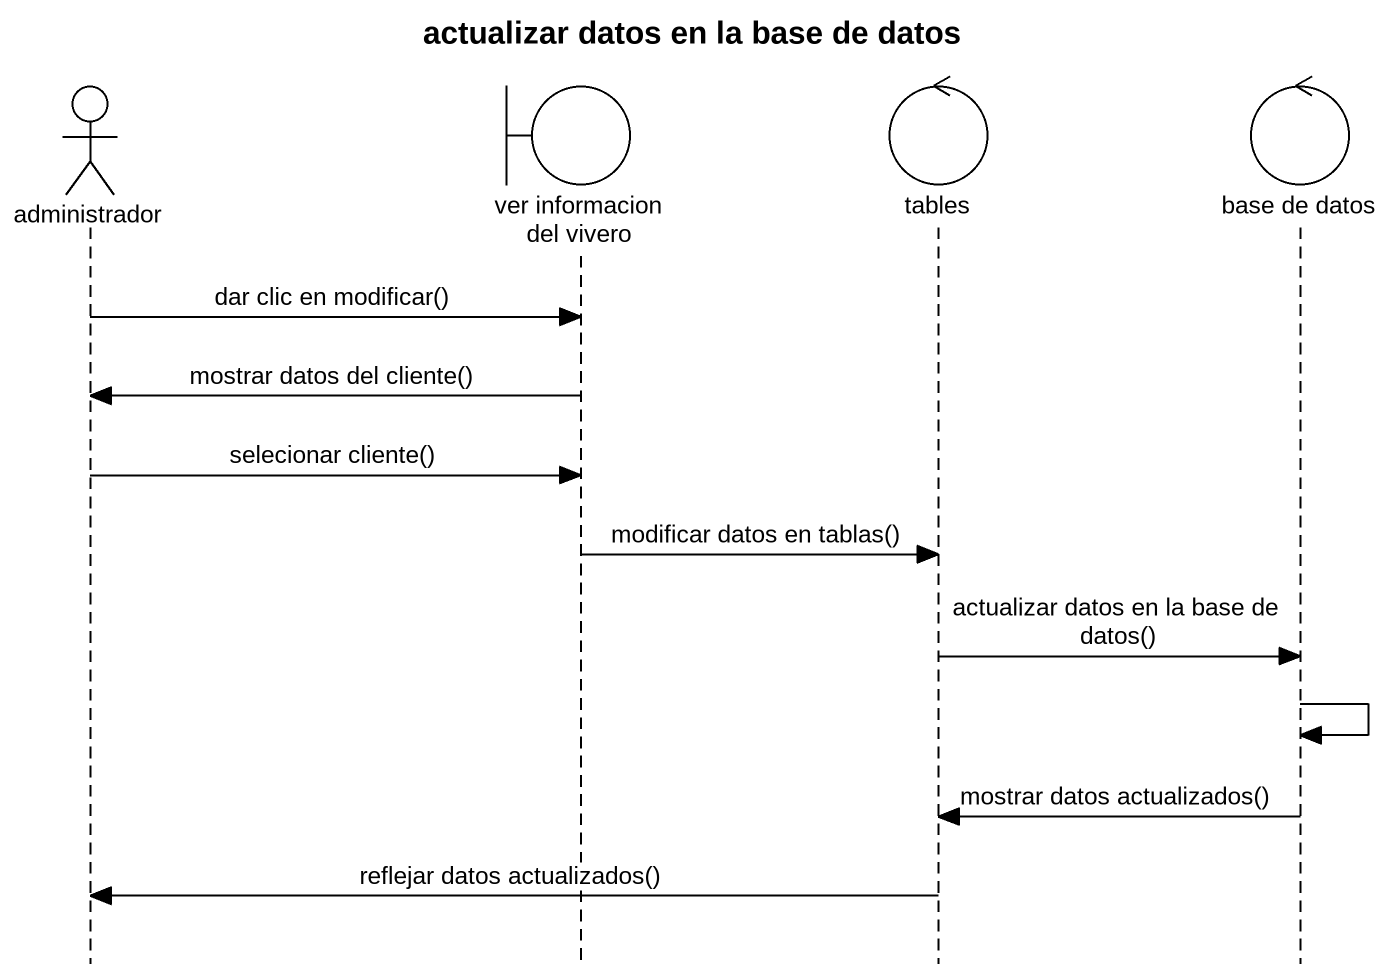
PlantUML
@startuml
title actualizar datos en la base de datos
hide footbox
actor administrador
boundary "ver informacion del vivero" as ver_informacion_del_vivero
control tables
control "base de datos" as base_de_datos

administrador -> ver_informacion_del_vivero : dar clic en modificar()
ver_informacion_del_vivero -> administrador : mostrar datos del cliente()
administrador -> ver_informacion_del_vivero : selecionar cliente()
ver_informacion_del_vivero -> tables : modificar datos en tablas()
tables -> base_de_datos : actualizar datos en la base de datos()
base_de_datos -> base_de_datos
base_de_datos -> tables : mostrar datos actualizados()
tables -> administrador : reflejar datos actualizados()
@enduml
